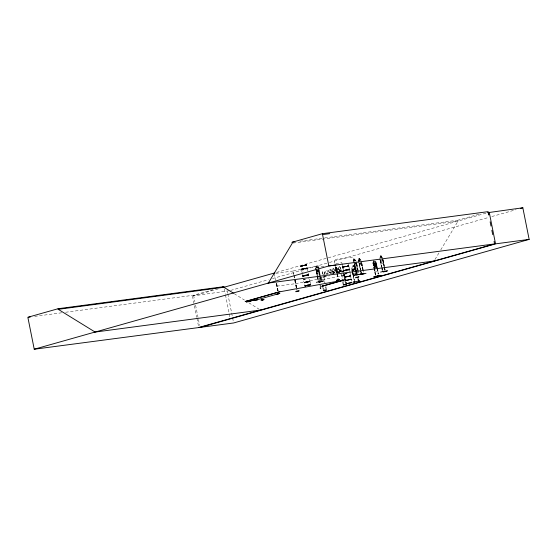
<?xml version="1.0" encoding="UTF-8"?>
<svg xmlns="http://www.w3.org/2000/svg" width="557" height="557" viewBox="0 0 557 557"><rect width="100%" height="100%" fill="white"/><g stroke="black" fill="none" stroke-linecap="round" stroke-linejoin="round"><path stroke-width="0.42" stroke-dasharray="2.79 2.09" d="M342.806 266.706L348.675 265.626L342.736 267.095L348.779 265.947L342.778 267.165L343.439 270.263L349.483 269.435L348.766 265.793L342.736 266.984L342.186 263.976M376.831 267.861L376.915 266.26M377.479 269.296C378.635 271.503 374.088 272.853 374.346 270.173M374.708 264.088L374.715 263.705M354.698 264.596L355.185 263.176L356.264 264.617L355.303 262.813M336.184 270.709L336.595 272.756L336.47 272.359L337.528 272.296L337.117 270.458L337.451 272.157L336.63 272.394L336.184 270.709L337.117 270.458M339.742 271.475C339.053 272.129 341.114 270.994 340.466 271.531M374.938 264.735L376.17 265.912L375.035 263.677L374.401 263.851L374.506 264.366L375.133 264.192L375.355 262.277L374.819 263.962L373.684 262.841L374.687 264.373L374.381 266.42L374.882 264.756M356.668 273.215L356.863 271.6M356.933 271.6L356.717 273.257L353.229 274.037L352.449 272.589L353.256 273.974M317.163 269.999L316.94 271.893L317.413 270.312L318.444 271.788L317.532 269.95M318.381 271.036L318.179 272.324L317.344 272.401L316.648 271.196M356.153 263.9L355.951 265.181L355.115 265.257L354.419 264.06M361.145 263.231L360.95 264.519L360.114 264.596L359.418 263.391M375.599 267.311L375.905 265.334L375.3 267.012L374.158 265.828L375.167 267.416M303.015 275.924L302.674 276.098L302.723 275.694M305.591 265.508L306.684 265.132L300.773 266.337L306.197 265.125M307.812 275.381L307.568 275.443M353.507 271.05L353.911 269.776L352.63 268.209L354.134 269.358C354.148 266.887 356.208 267.402 354.531 269.651M375.341 274.873L372.939 262.967L373.197 262.312L375.606 261.637L376.079 262.082L377.416 268.94M373.016 262.974L373.225 262.361M337.486 272.491L336.275 272.798L336.198 272.401M339.61 271.607L340.452 271.329M318.04 280.213L315.631 268.3L316.418 267.673L316.104 266.114L316.996 266.03L317.796 268.133M355.645 272.234L353.403 261.163L354.189 260.537L353.876 258.977L354.774 258.894L355.081 260.453L354.774 258.894M361.876 265.968L361.841 264.436L361.953 266.002L359.808 266.211L358.402 260.502L359.181 259.868M358.388 260.53L358.604 259.924L360.685 259.785L361.082 260.258M304.394 275.854L303.593 275.993L306.573 275.262M302.611 275.917L305.09 275.84M434.961 259.548L438.958 252.899M440.733 249.94L458.056 221.122L457.868 220.196L480.761 213.721M316.07 268.293L316.063 266.128M353.841 261.156L353.834 258.991M358.84 260.488L358.875 258.316L359.766 258.232L360.567 260.328M373.594 260.558L373.907 262.166L373.496 262.827L374.074 265.731L374.84 266.831L375.808 266.559L376.072 265.167L374.562 260.335L374.938 261.825M380.18 258.072L380.549 257.508C379.178 253.456 381.67 258.163 379.895 257.522L379.672 258.1M339.77 271.76L339.331 269.818L340.264 269.567L340.599 271.266L339.7 271.538M305.633 264.874L300.655 266.079L301.873 266.016M302.367 266.023L300.696 266.162L301.448 265.745M306.134 264.833L306.705 264.916L304.282 265.216M306.468 264.812L304.637 265.585M308.153 274.88L308.689 274.831L307.318 275.367M308.606 275.151L307.617 275.416M349.211 269.038L343.432 270.493L349.476 269.644L344.553 270.806L343.495 270.688L349.469 269.651M344.741 276.773L350.778 275.812L344.727 276.933L345.472 276.411M344.853 277.289L350.771 275.889L348.745 276.725L344.908 277.24M346.036 280.805L345.451 280.589L351.474 279.301L345.424 280.422L346.169 279.906M345.528 280.742L351.467 279.593L352.003 282.315M302.813 275.875L303.983 275.304M336.63 272.742L336.595 272.366M340.599 271.628L339.422 271.907L339.345 271.51M302.688 275.785L302.806 275.785M301.783 266.023L304.637 265.571M301.971 265.835L302.521 265.863L301.699 266.002M306.58 264.909L301.629 266.051L302.242 265.773M305.32 265.536L305.494 265.487M305.765 265.39L305.403 265.536M302.813 276.216L305.535 275.499M303.6 275.987L302.827 276M303.85 275.917L304.178 275.736M304.435 275.806L306.601 275.416M308.613 275.144L307.346 275.541M303.454 279.426L304.143 279.189M342.799 266.706L348.675 265.626L348.243 263.475M345.911 273.647L345.354 273.661M344.901 277.24L347.624 276.523M350.339 275.694L350.088 272.714M351.035 279.182L350.757 276.084L344.727 277.045L347.582 276.314M302.298 272.282L303.314 271.997M302.966 275.673L307.61 274.796M303.001 275.819L303.44 275.652M303.022 275.938L305.494 275.311M304.324 275.68L303.635 275.854L304.219 275.833M307.868 275.054L308.634 274.643L307.561 274.608M307.868 275.088L308.313 274.928M307.318 275.492L307.666 275.228M308.571 278.597L309.01 278.465M309.156 281.501L309.901 281.194L309.309 278.291M349.907 275.826L350.346 275.687M351.042 279.182L345.437 280.262M65.635 312.254L193.592 295.231L213.213 289.682M218.24 288.888L193.711 295.83L229.825 290.643M276.544 272.401L327.46 257.995M328.289 257.766L486.734 212.948M230.661 290.406L268.335 279.753M272.519 278.57L328.609 262.709M329.452 262.472L488.51 217.481M491.859 216.534L516.137 209.669M336.031 267.179C335.001 266.754 337.758 271.837 337.166 272.867M356.55 276.14L354.391 264.735M354.6 264.728L356.501 273.919M331.15 273.94L330.816 272.241L329.883 272.491L330.767 273.452M333.037 271.6L333.963 271.35L334.297 273.048L333.037 271.6L333.399 273.32M325.748 274.427L341.337 270.013L341.615 271.398L335.871 273.021M373.928 261.337L374.548 261.163M332.334 273.522L340.536 271.203L341.337 270.013M336.512 272.345L337.34 272.192M337.653 272.081L337.848 272.582L336.212 272.951L336.108 272.429L336.79 272.324L336.275 272.798M340.8 271.189L340.995 271.691L339.366 272.06L339.255 271.538L339.937 271.433L339.422 271.907M324.801 276.46L323.157 276.926L324.32 282.74M337.11 272.979L343.676 271.127L341.615 271.398M320.024 277.003L320.86 277.887L325.761 276.502M322.127 280.199L321.619 277.671L329.841 275.708M374.736 269.72L373.274 263.9M376.79 267.339L375.947 263.12L376.358 263.022L377.2 267.242M374.652 268.766L374.095 263.6L375.181 263.301L375.488 264.86L376.609 265.118M375.153 263.364L374.095 263.6M374.443 265.153L373.691 265.362L373.51 266.002M373.719 265.404L376.163 264.728M301.469 265.856L303.488 265.264M305.354 265.592L305.939 265.438M303.433 275.687L307.624 274.838M307.241 275.019L308.564 274.559L308.07 274.552M307.854 274.942L306.545 275.186M307.875 275.067L305.835 275.541M309.156 281.501L307.116 281.981M345.667 273.647L345.131 273.731M345.472 276.418L350.736 275.708L347.916 276.509M349.914 275.826L347.874 276.3M346.169 279.906L351.432 279.196L345.451 280.589L351.467 279.384L346.029 280.805M381.141 255.809L381.468 257.404L381.12 255.865M381.448 257.362L382.52 257.835M379.839 258.935L380.542 262.27M383.341 261.992L383.348 263.572L381.127 263.802L380.494 262.284M317.309 267.59L318.319 268.063L320.909 280.972M317.922 267.534L318.291 268.084M315.631 268.3L317.037 274.009L319.182 273.807L319.147 272.234M359.766 258.232L360.017 259.854M360.038 259.799L361.061 260.279M358.353 260.509L360.135 269.038M317.037 274.009L316.494 272.47M354.196 265.355L354.851 266.866L356.953 266.671L356.919 265.097M359.188 264.693L359.857 266.142M354.809 266.873L354.266 265.334M356.912 266.678L356.849 265.097M304.038 275.638L304.721 275.367M303.927 275.743L303.175 275.973M306.587 275.381L307.29 275.221M307.687 275.374L305.09 275.826M306.649 275.701L307.708 275.423M352.992 271.162L352.414 268.251L353.054 267.569L352.678 265.974L354.182 265.647L354.454 267.263L355.289 267.618M352.741 266.016L354.148 265.71M354.774 281.926L352.247 269.275L351.843 269.372M356.668 272.686L355.826 268.474L356.236 268.383M353.333 269.372L354.823 269.045M353.375 269.414L354.781 269.108M301.915 265.954L302.298 265.738M304.143 268.558L301.323 269.358L301.991 272.457M304.435 268.544L307.213 267.764L306.615 264.84M304.185 268.766C293.01 272.06 315.77 266.218 304.477 268.752M304.686 275.221L306.218 274.907M306.656 275.701L302.911 276.307M346.294 269.86C334.854 272.498 357.322 267.047 346.628 270.054M346.579 269.846L349.204 269.038M346.336 270.068L343.558 270.848L346.092 283.52M306.83 281.995L304.004 282.796L304.644 285.706M306.872 282.197C296.435 285.316 317.915 279.809 307.165 282.19M316.473 267.757L325.754 265.87M335.878 263.809L341.789 262.612L343.648 271.92M319.44 273.654L319.878 273.578M295.558 283.68L320.867 278.535M344.317 275.255L319.001 280.401L318.158 276.188M303.509 265.369L304.282 265.229M305.473 275.214L307.004 275.047M305.034 275.576L307.673 275.123M345.208 274.044L347.345 273.675M306.239 275.026L306.977 274.9M303.962 275.778L305.062 275.694M305.765 279.224L303.544 279.523M346.538 273.654L345.159 273.863M345.848 273.947L346.579 273.821M354.05 261.094L355.122 261.031M304.992 264.993L305.661 265M301.769 266.281L302.409 266.19M306.928 274.705L308.105 274.629M307.004 275.033L308.16 274.893M304.296 275.618L303.147 275.854M304.978 279.154L303.468 279.329M299.861 241.216L323.902 238.02M324.766 237.902L457.868 220.196M293.177 243.054L458.056 221.122M275.889 273.313L293.233 271.001L293.908 274.371M354.28 264.77L354.705 264.693M372.939 262.967L375.467 274.859M375.947 263.12L376.915 267.318M373.559 263.816L375.627 274.789M340.264 269.567L340.585 271.356M339.331 269.818L341.378 272.081L340.668 272.282L343.091 271.962M333.963 271.35L334.179 273M330.816 272.241L331.025 273.891M340.209 271.266L340.891 271.162M327.551 273.146L326.736 273.383L327.62 274.343M373.775 267.137L374.443 268.592M336.588 272.213L355.589 269.692M340.995 271.691L340.404 271.767L340.299 271.238M324.404 274.037L323.701 274.253M337.138 272.554L337.73 272.47M337.848 272.582L337.25 272.658L337.145 272.129M333.643 273.215L332.961 273.32L333.065 273.842M323.617 276.516L324.209 276.439M34.722 316.369L62.203 312.714M276.759 286.173L295.76 283.645M305.626 264.888L306.496 264.805M301.783 268.975L307.346 268.105L301.337 269.372L300.696 266.162M348.362 269.108L348.87 269.052M307.61 274.81L308.132 274.775M309.525 281.772L304.129 282.427M380.194 255.9L381.183 255.795M379.916 257.571L382.13 257.341M381.232 260.927L382.116 260.843L381.824 259.388M353.591 260.648L355.686 260.446M360.121 260.37L359.056 260.613M359.864 263.35L360.699 263.273M354.872 264.018L355.707 263.941M315.812 267.785L317.915 267.583M317.093 271.155L317.929 271.078M307.185 268.321L301.295 269.177L307.318 267.98L306.211 267.806L301.295 268.968L301.783 268.975M308.112 274.747L308.481 274.747M302.841 276.021L303.203 276.112M309.525 281.772L310.012 281.779L310.555 284.509M304.122 282.427L310.026 281.522L304.164 282.817L305.32 282.141L309.984 281.389L303.983 282.413L303.69 280.944M355.826 268.474L356.717 272.686M352.198 269.275L354.391 280.234M307.179 268.321L307.903 271.252M375.467 264.923L376.093 265.292L376.525 267.471M234.184 293.657L244.405 300.035M248.791 302.771L259.012 309.156M339.728 271.544L339.45 269.804M355.568 260.996L355.018 260.516C355.638 259.75 356.571 261.727 355.645 260.46M375.564 261.693L376.01 262.117M336.296 270.695L337.451 272.157M380.758 260.975L381.482 262.173L382.36 262.082L382.297 259.339M360.302 262.152L361.214 263.983L360.177 262.507M360.059 261.818L359.3 260.446L359.718 262.625M353.152 275.966L353.897 277.372M383.042 259.569L384.393 266.309M384.56 267.158L385.235 270.528M382.506 257.821L384.26 266.343M384.427 267.186L385.103 270.563M382.812 259.506L384.469 268.021M384.636 268.864L385.145 271.398M382.652 259.625L384.003 266.371M384.17 267.214L384.671 269.741M380.668 260.662L381.851 266.566M382.018 267.409L382.52 269.936M380.535 260.697L381.719 266.601M381.886 267.444L382.387 269.971M380.41 260.69L381.594 266.594M381.761 267.437L382.262 269.964M379.874 258.928L381.796 268.314M381.963 269.156L382.304 270.841M377.368 268.084L378.551 273.981M377.583 269.783L378.426 274.002M376.574 265.153L377.402 269.303M377.082 268.161L378.266 274.065M376.964 268.182L378.14 274.079M376.149 268.342L375.571 265.438L374.596 265.717L375.174 268.62M373.552 260.565L373.865 262.117M374.91 270.563L376.086 276.46M361.765 262.855L363.617 272.129M361.584 262.765L363.477 272.164M361.221 261.108L363.366 272.15M361.382 262.911L363.234 272.185M359.335 263.078L360.685 269.825M360.852 270.667L361.361 273.195M359.202 263.113L360.546 269.86M360.72 270.702L361.221 273.229M359.091 263.099L360.435 269.846M360.609 270.688L361.11 273.215M356.765 263.517L358.617 272.791M356.229 261.776L358.485 272.826M356.522 263.545L358.374 272.812M356.383 263.572L358.235 272.846M357.225 273.32L356.097 267.416L355.443 266.984L351.975 267.757L351.613 268.418L354.029 280.331M358.255 278.5L358.645 280.185M356.668 270.848L357.162 273.334M353.904 261.261L353.061 257.042L334.061 259.569L334.903 263.788M354.071 262.103L356.362 273.863M354.092 263.767L356.229 273.891M355.122 270.688L354.544 267.778L353.152 268.091L353.737 270.994M355.47 272.631L355.763 274.086M354.085 272.937L354.37 274.392M353.34 273.104L353.632 274.559M352.421 272.652L353.089 275.987M349.476 269.644L350.019 272.373M343.641 271.907L343.314 270.284L342.882 270.368L343.216 272.004M343.37 272.805L345.166 281.751M343.599 274.49L345.11 282.079M341.887 274.615L343.063 280.512M343.23 281.355L343.906 284.731M341.002 273.967L342.353 280.714M342.52 281.557L343.028 284.084M339.854 271.454L339.958 271.983M337.326 273.682L338.301 278.556M335.92 267.214L337.055 272.895M337.215 273.71L338.19 278.584M335.711 267.221L336.846 272.909M337.006 273.724L337.981 278.597M335.077 264.631L336.734 272.944M336.901 273.752L337.869 278.625M333.044 273.292L333.128 273.689M324.042 277.351L325.051 282.406M325.894 286.625L326.569 289.995M325.149 286.89L325.483 288.547M323.638 287.788L324.146 290.315M320.86 277.887L321.368 280.415M322.719 287.161L323.22 289.689M318.674 267.576L318.339 265.891L293.031 271.036L293.699 274.406M318.848 268.418L321.333 280.888M318.827 269.811L319.836 274.873M320.003 275.715L321.013 280.77M318.576 269.755L319.927 276.578M320.094 277.421L320.936 281.64M318.444 269.867L319.453 274.928M319.621 275.771L320.63 280.832M318.917 277.783L319.412 280.227M320.379 285.093L320.714 286.723M316.648 268.599L317.991 275.346M319.948 285.177L320.282 286.813M316.571 270.883L317.406 275.095M317.581 275.938L318.59 281M316.432 270.918L318.284 280.185M316.32 270.904L318.172 280.178M308.293 273.202L309.198 277.706M302.388 274.399L303.154 278.249M295.307 280.248L296.777 287.572M295.203 280.282L296.665 287.593M294.075 275.221L297.041 290.058M293.873 275.255L296.839 290.093M294.771 280.352L296.721 290.1M276.69 283.576L278.145 290.886M276.578 283.61L278.04 290.921M276.369 283.617L277.825 290.928M274.232 273.529L275.583 280.275M276.258 283.645L277.72 290.963M227.312 291.36L227.646 293.017M227.813 293.852L232.471 317.149M232.638 317.977L233.299 321.305M224.297 288.965L225.313 294.047M225.481 294.897L230.055 317.775M193.592 295.231L194.894 301.755M195.57 305.145L199.636 325.483M192.506 296.15L196.739 317.33M196.906 318.179L198.598 326.653M333.149 271.579L333.483 273.285M323.192 274.316A1.678 1.128 82.4 0 1 322.775 271.879A1.678 1.128 82.4 0 1 324.432 271.739A1.678 1.128 82.4 0 1 324.557 274.204M323.074 274.329A1.678 1.128 82.4 0 1 322.663 271.893A1.678 1.128 82.4 0 1 324.32 271.76A1.678 1.128 82.4 0 1 324.439 274.218M342.917 267.29L348.779 266.155L342.917 267.29M374.979 262.41L373.998 262.702L374.589 265.585L375.557 265.313L374.979 262.41M353.932 266.023L353.041 266.218L353.145 266.74L354.036 266.538L353.932 266.023M354.572 269.421L353.674 269.616L353.779 270.138L354.67 269.936L354.572 269.421M381.016 256.136L380.445 256.192L380.549 256.714L381.113 256.659L381.016 256.136M359.606 258.566L359.07 258.615L359.174 259.137L359.711 259.089L359.606 258.566M354.614 259.235L354.078 259.284L354.175 259.799L354.718 259.75L354.614 259.235M316.842 266.371L316.299 266.42L316.404 266.942L316.94 266.887L316.842 266.371M358.235 280.275L357.893 278.591L358.186 280.275M345.598 281.668L343.808 272.728L345.584 281.654M329.027 270.215A1.678 1.128 82.4 0 0 330.064 272.819A1.678 1.128 82.4 0 0 330.997 270.43A1.678 1.128 82.4 0 0 329.027 270.215M328.909 270.229A1.678 1.128 82.4 0 0 329.946 272.833A1.678 1.128 82.4 0 0 330.879 270.444A1.678 1.128 82.4 0 0 328.909 270.229M332.174 269.323A1.678 1.128 82.4 0 0 333.211 271.927A1.678 1.128 82.4 0 0 334.144 269.539A1.678 1.128 82.4 0 0 332.174 269.323M332.063 269.337A1.678 1.128 82.4 0 0 333.093 271.941A1.678 1.128 82.4 0 0 334.026 269.56A1.678 1.128 82.4 0 0 332.063 269.337M325.761 271.12A1.678 1.128 82.4 0 0 326.799 273.724A1.678 1.128 82.4 0 0 327.732 271.336A1.678 1.128 82.4 0 0 325.761 271.12M335.328 268.432A1.678 1.128 82.4 0 0 336.358 271.036A1.678 1.128 82.4 0 0 337.291 268.648A1.678 1.128 82.4 0 0 335.328 268.432M335.21 268.446A1.678 1.128 82.4 0 0 336.247 271.05A1.678 1.128 82.4 0 0 337.18 268.669A1.678 1.128 82.4 0 0 335.21 268.446M338.475 267.541A1.678 1.128 82.4 0 0 339.512 270.145A1.678 1.128 82.4 0 0 340.445 267.757A1.678 1.128 82.4 0 0 338.475 267.541M338.357 267.555A1.678 1.128 82.4 0 0 339.394 270.159A1.678 1.128 82.4 0 0 340.327 267.778A1.678 1.128 82.4 0 0 338.357 267.555"/><path stroke-width="0.84" d="M320.205 281.396L316.32 282.35M357.984 274.26L354.092 275.249L358.088 274.225M362.976 273.578L359.084 274.58L363.101 273.55M380.57 272.088L384.246 271.175M305.633 285.845L305.166 285.908L310.597 284.69L304.728 285.838M377.451 276.286L373.754 276.843L377.312 276.369M276.69 294.256L279.865 293.337L256.937 299.847M336.505 280.31L339.673 279.419M339.533 279.461L336.56 280.338M353.333 282.044L355.004 282.051L353.591 281.995M296.853 291.186L297.125 291.464M320.087 287.983L320.616 288.241L320.352 287.941M347.081 283.583L351.745 282.684M268.328 283.074L292.314 243.165L292.133 242.246L322.378 233.689L488.12 211.639L488.802 215.037M351.564 282.503L346.127 283.729L347.129 283.673M351.982 282.587L351.551 282.503M279.823 291.757L246.452 301.246M343.07 279.816L342.952 280.317L321.953 286.256L343.641 280.227L342.868 279.92M375.648 276.564L378.885 275.673M309.852 285.003L310.291 284.864M346.433 283.548L346.879 283.409M297.083 291.353L297.563 291.262L297.083 291.353M322.44 286.214L321.925 286.319L322.44 286.201M320.95 288.004L320.588 288.08M345.834 282.942L345.472 283.019M233.453 293.198L223.956 287.273L223.837 286.681L58.102 308.724L27.85 317.281L34.235 349.225L233.634 322.969L529.15 239.385L522.835 207.775L487.563 212.711M222.208 287.14L223.837 286.681M274.873 272.874L223.956 287.273L58.22 309.323L58.102 308.724M520.322 208.485L522.835 207.775M34.235 349.225L94.774 332.104M278.618 293.817L277.936 293.915M260.941 300.132L263.927 299.534L262.291 299.791M295.809 291.687L299.165 290.831L295.997 291.722M358.826 276.857L355.672 277.762M380.654 275.381L377.249 275.854M198.772 327.495L493.042 244.363M200.026 327.439L495.542 243.855L529.15 239.385M383.494 271.83L387.282 270.855M387.414 270.855L383.62 271.851M366.012 273.313L361.98 274.274M358.771 281.02L354.315 282.009M359.794 280.979L358.158 280.937M358.367 280.909L359.543 281.041M357.093 277.379L356.765 277.421M322.844 286.305L322.315 286.054L322.83 286.277M307.457 285.121L308.23 284.975M343.147 280.213L278.932 291.952L245.143 301.511L257.014 299.931M322.566 234.615L329.814 233.641M336.08 264.993L328.825 265.961L95.122 332.063L58.22 309.323M292.133 242.246L294.709 241.905M494.567 243.917L328.825 265.961L322.378 233.689M267.938 283.123L434.07 261.024M28.706 317.17L30.426 316.94M358.805 276.906L355.819 277.748M338.148 279.899L338.559 279.823M377.11 275.861L380.814 275.381M245.755 301.337L257.626 299.757M262.41 299.77L263.927 299.569L262.584 299.917M94.732 332.118L260.864 310.012M363.958 273.807L361.152 274.1M356.16 274.761L358.945 274.476M357.121 274.956L360.894 273.967M318.381 281.898L321.215 281.605M385.437 271.363L382.429 271.691M304.818 285.936L305.173 285.915M489.227 212.245L495.542 243.855M488.44 212.544L488.781 214.243M490.153 221.832L491.002 226.079M491.852 230.326L492.701 234.574M494.059 241.369L494.4 243.068M261.713 299.945L263.28 299.666L261.713 299.945M246.354 301.929L249.299 301.372L246.354 301.929M248.394 301.351L251.346 300.794L248.394 301.351M324.146 290.315L323.387 290.531L326.569 289.995L324.146 290.315M343.906 284.731L343.196 284.933L346.329 284.404L343.906 284.731M323.123 281.104L319.196 282.12L323.123 281.104M346.029 282.719L346.287 283.019L346.022 282.712"/></g></svg>
